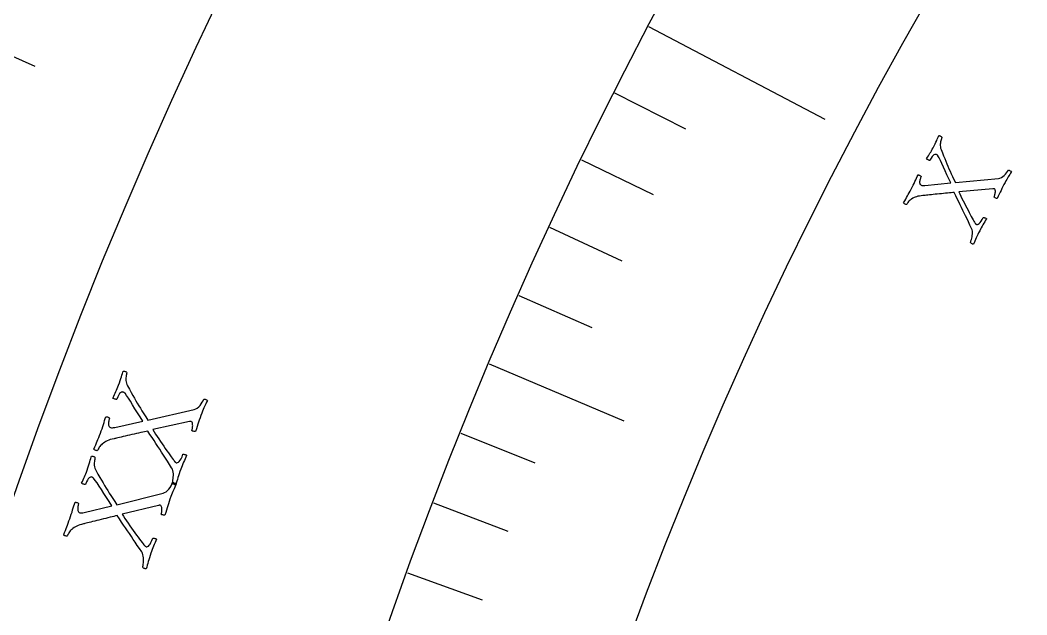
# Model space of a CAD drawing. Header units: millimetres. Extents: x -93 to 93, y -93 to 104.
# Drawn here: x -75.61 to -58.76, y 24.38 to 34.32 of the extents above; entities that cross this region are included whole.
import ezdxf

# ---------------------------------------------------------------- set-up
doc = ezdxf.new("R2010")
doc.units = ezdxf.units.MM
for name, color, linetype in [('ENGRAVE', 7, 'Continuous'), ('ENGRAVE_FINE', 8, 'Continuous'), ('TEXT', 5, 'Continuous')]:
    doc.layers.add(name, color=color, linetype=linetype)

msp = doc.modelspace()

# ---------------------------------------------------------------- linework, layer by layer
at = {"layer": 'ENGRAVE'}
for points in [[(-65.0929, 34.2152), (-62.1453, 32.6658)], [(-67.7583, 28.5758), (-65.5082, 27.6268)]]:
    msp.add_lwpolyline(points, dxfattribs=at)
for radius in [90.65, 90.65, 88.2219, 83.7125, 83.7125, 80.1513, 73.5375, 73.5375, 69.6525, 62.4375, 62.4375]:
    msp.add_circle((0, 0), radius, dxfattribs=at)
for centre, radius, start in [((0, 0), 62.4375, 90), ((-31.2188, 0), 31.2188, 0)]:
    msp.add_arc(centre, radius, start, 180, dxfattribs=at)
at = {"layer": 'ENGRAVE_FINE'}
for points in [[(-76.4752, 34.0489), (-75.3597, 33.5523)], [(-65.6635, 33.1069), (-64.4742, 32.5072)], [(-66.2156, 31.9885), (-65.0162, 31.409)], [(-66.7488, 30.8603), (-65.5398, 30.3013)], [(-67.2631, 29.7226), (-66.0448, 29.1842)], [(-68.2342, 27.4201), (-66.9982, 26.9234)], [(-68.6906, 26.2558), (-67.4464, 25.7802)], [(-69.1273, 25.0834), (-67.8752, 24.629)]]:
    msp.add_lwpolyline(points, dxfattribs=at)
at = {"layer": 'TEXT'}
for points in [[(-60.6987, 31.4986), (-60.6817, 31.5319), (-60.6657, 31.5638), (-60.6508, 31.5946), (-60.637, 31.6241), (-60.6237, 31.6528), (-60.6104, 31.6813), (-60.5971, 31.7094), (-60.5837, 31.7373), (-60.5783, 31.7365), (-60.5712, 31.7343), (-60.5625, 31.7306), (-60.5522, 31.7255), (-60.5427, 31.72), (-60.5365, 31.7149), (-60.5336, 31.7104), (-60.5339, 31.7064), (-60.5375, 31.6989), (-60.5413, 31.6894), (-60.5455, 31.678), (-60.5499, 31.6646), (-60.5538, 31.6502), (-60.5566, 31.6359), (-60.5583, 31.6215), (-60.5587, 31.6071), (-60.5571, 31.5937), (-60.5525, 31.5824), (-60.5449, 31.5731), (-60.5343, 31.5658), (-60.5226, 31.5614), (-60.5078, 31.5591), (-60.4899, 31.5587), (-60.4689, 31.5602), (-60.0365, 31.6024), (-60.0688, 31.6712), (-60.1, 31.7382), (-60.1301, 31.8035), (-60.1589, 31.867), (-60.1858, 31.9258), (-60.2101, 31.9766), (-60.2318, 32.0195), (-60.2509, 32.0545), (-60.2542, 32.0595), (-60.2578, 32.0639), (-60.2617, 32.0677), (-60.2659, 32.0709), (-60.2698, 32.0735), (-60.2729, 32.0755), (-60.2751, 32.0769), (-60.2764, 32.0777), (-60.2839, 32.0799), (-60.2933, 32.0795), (-60.3046, 32.0765), (-60.3179, 32.071), (-60.3329, 32.0602), (-60.3494, 32.0416), (-60.3675, 32.0151), (-60.3871, 31.9807), (-60.3905, 31.9793), (-60.3961, 31.9798), (-60.4038, 31.9822), (-60.4136, 31.9864), (-60.4236, 31.9914), (-60.4317, 31.9963), (-60.438, 32.0009), (-60.4426, 32.0053), (-60.4268, 32.0308), (-60.4119, 32.0547), (-60.398, 32.0772), (-60.385, 32.0983), (-60.3723, 32.1192), (-60.3594, 32.1413), (-60.3463, 32.1647), (-60.3329, 32.1893), (-60.315, 32.2236), (-60.2989, 32.2552), (-60.2848, 32.2843), (-60.2727, 32.3109), (-60.262, 32.335), (-60.2521, 32.3569), (-60.2432, 32.3766), (-60.2351, 32.3941), (-60.2298, 32.3934), (-60.2234, 32.3917), (-60.2157, 32.3888), (-60.2068, 32.3849), (-60.1983, 32.3801), (-60.1916, 32.3746), (-60.1868, 32.3685), (-60.1838, 32.3617), (-60.1862, 32.3564), (-60.1895, 32.3482), (-60.1937, 32.337), (-60.1987, 32.3228), (-60.2037, 32.3064), (-60.2076, 32.2886), (-60.2105, 32.2693), (-60.2125, 32.2486), (-60.2127, 32.227), (-60.2105, 32.2052), (-60.2059, 32.1832), (-60.1989, 32.161), (-60.1767, 32.1062), (-60.1559, 32.0551), (-60.1368, 32.0078), (-60.1192, 31.9642), (-60.1022, 31.9225), (-60.0847, 31.8811), (-60.0668, 31.8399), (-60.0484, 31.799), (-60.0289, 31.7564), (-60.0074, 31.7101), (-59.984, 31.6602), (-59.9587, 31.6066), (-59.2392, 31.6789), (-59.2135, 31.6839), (-59.1887, 31.6937), (-59.1648, 31.7085), (-59.1418, 31.7282), (-59.1206, 31.7503), (-59.102, 31.7723), (-59.0862, 31.7943), (-59.073, 31.8163), (-59.0673, 31.8162), (-59.0604, 31.8145), (-59.0523, 31.8111), (-59.043, 31.806), (-59.0342, 31.8006), (-59.0275, 31.7962), (-59.023, 31.7928), (-59.0206, 31.7904), (-59.0361, 31.7658), (-59.0506, 31.7429), (-59.0639, 31.7218), (-59.0762, 31.7024), (-59.0882, 31.6828), (-59.1011, 31.661), (-59.1146, 31.6369), (-59.1289, 31.6105), (-59.1482, 31.5741), (-59.1658, 31.5399), (-59.1817, 31.5078), (-59.196, 31.478), (-59.2101, 31.4481), (-59.2253, 31.4157), (-59.2417, 31.3808), (-59.2591, 31.3434), (-59.2655, 31.3427), (-59.2731, 31.3438), (-59.2822, 31.3468), (-59.2926, 31.3517), (-59.302, 31.3573), (-59.3082, 31.3623), (-59.3112, 31.3668), (-59.3108, 31.3708), (-59.3078, 31.3773), (-59.3046, 31.386), (-59.3011, 31.3967), (-59.2974, 31.4095), (-59.2941, 31.4234), (-59.2918, 31.4374), (-59.2905, 31.4515), (-59.2901, 31.4657), (-59.2913, 31.4786), (-59.2945, 31.4892), (-59.2997, 31.4973), (-59.307, 31.5029), (-59.3091, 31.5038), (-59.3118, 31.5045), (-59.3149, 31.5051), (-59.3186, 31.5055), (-59.3224, 31.5057), (-59.326, 31.5056), (-59.3292, 31.5052), (-59.3322, 31.5045), (-59.9023, 31.4536), (-59.8856, 31.4184), (-59.8679, 31.3815), (-59.8491, 31.343), (-59.8291, 31.303), (-59.8087, 31.2625), (-59.7884, 31.2225), (-59.7683, 31.183), (-59.7483, 31.1441), (-59.7289, 31.1068), (-59.7105, 31.0721), (-59.6931, 31.04), (-59.6766, 31.0105), (-59.6619, 30.9845), (-59.6495, 30.9629), (-59.6395, 30.9459), (-59.632, 30.9333), (-59.6304, 30.9312), (-59.6285, 30.9286), (-59.6263, 30.9255), (-59.6237, 30.922), (-59.6207, 30.9184), (-59.6173, 30.9151), (-59.6133, 30.9122), (-59.6089, 30.9097), (-59.5997, 30.9074), (-59.5889, 30.9092), (-59.5763, 30.9151), (-59.5621, 30.9252), (-59.5464, 30.9404), (-59.5296, 30.9622), (-59.5116, 30.9903), (-59.4925, 31.0249), (-59.4867, 31.025), (-59.4796, 31.0237), (-59.4711, 31.021), (-59.4614, 31.0168), (-59.4521, 31.0122), (-59.4453, 31.0081), (-59.4408, 31.0046), (-59.4387, 31.0015), (-59.4536, 30.9775), (-59.4684, 30.9531), (-59.4832, 30.9285), (-59.498, 30.9036), (-59.5125, 30.8785), (-59.5266, 30.8535), (-59.5402, 30.8285), (-59.5533, 30.8036), (-59.5706, 30.7697), (-59.5862, 30.7382), (-59.6001, 30.709), (-59.6124, 30.6822), (-59.6239, 30.6563), (-59.6355, 30.6299), (-59.6472, 30.6029), (-59.659, 30.5754), (-59.6651, 30.5767), (-59.672, 30.5794), (-59.6797, 30.5836), (-59.6883, 30.5893), (-59.6964, 30.5951), (-59.7026, 30.5998), (-59.7068, 30.6034), (-59.7092, 30.6058), (-59.7067, 30.6116), (-59.7031, 30.6217), (-59.6984, 30.6359), (-59.6925, 30.6544), (-59.6865, 30.6758), (-59.6815, 30.6985), (-59.6776, 30.7226), (-59.6748, 30.7482), (-59.6739, 30.7737), (-59.676, 30.7977), (-59.6811, 30.8201), (-59.6891, 30.8411), (-59.7155, 30.897), (-59.7407, 30.9504), (-59.7649, 31.0013), (-59.7881, 31.0496), (-59.8108, 31.0966), (-59.8337, 31.1436), (-59.8567, 31.1905), (-59.8799, 31.2375), (-59.9035, 31.2854), (-59.9279, 31.3355), (-59.9532, 31.3877), (-59.9792, 31.4419), (-60.0026, 31.4402), (-60.0287, 31.438), (-60.0576, 31.4352), (-60.0893, 31.432), (-60.1227, 31.4286), (-60.1568, 31.4252), (-60.1916, 31.4219), (-60.2271, 31.4186), (-60.2624, 31.4154), (-60.2965, 31.4121), (-60.3294, 31.4087), (-60.3612, 31.4054), (-60.391, 31.4021), (-60.4179, 31.3992), (-60.4421, 31.3966), (-60.4634, 31.3943), (-60.4809, 31.3925), (-60.4933, 31.3911), (-60.5008, 31.3903), (-60.5033, 31.3901), (-60.5338, 31.3871), (-60.5616, 31.3831), (-60.5867, 31.3782), (-60.609, 31.3723), (-60.6299, 31.365), (-60.6508, 31.3561), (-60.6717, 31.3456), (-60.6926, 31.3333), (-60.706, 31.3243), (-60.7188, 31.3138), (-60.731, 31.302), (-60.7425, 31.2889), (-60.7529, 31.2757), (-60.7616, 31.2639), (-60.7685, 31.2534), (-60.7737, 31.2442), (-60.7768, 31.2416), (-60.7822, 31.2414), (-60.7899, 31.2436), (-60.7999, 31.2482), (-60.8099, 31.2539), (-60.8175, 31.2596), (-60.8228, 31.2653), (-60.8257, 31.271), (-60.808, 31.3031), (-60.7913, 31.3328), (-60.7758, 31.3598), (-60.7614, 31.3844), (-60.7472, 31.409), (-60.732, 31.4362), (-60.7158, 31.4661), (-60.6987, 31.4986)], [(-74.2648, 27.4167), (-74.2507, 27.4553), (-74.2377, 27.4923), (-74.2257, 27.5279), (-74.2146, 27.562), (-74.2041, 27.5952), (-74.1934, 27.628), (-74.1828, 27.6606), (-74.1721, 27.6928), (-74.166, 27.6927), (-74.1579, 27.6912), (-74.1479, 27.6884), (-74.136, 27.6843), (-74.1249, 27.6795), (-74.1174, 27.6749), (-74.1136, 27.6703), (-74.1134, 27.6659), (-74.1163, 27.6572), (-74.1192, 27.6463), (-74.1221, 27.6333), (-74.1251, 27.6181), (-74.1275, 27.6019), (-74.1285, 27.5859), (-74.1283, 27.57), (-74.1268, 27.5542), (-74.1232, 27.5398), (-74.1166, 27.5281), (-74.1071, 27.519), (-74.0946, 27.5125), (-74.0812, 27.5093), (-74.0647, 27.5088), (-74.0451, 27.5108), (-74.0224, 27.5154), (-73.5563, 27.6207), (-73.6011, 27.6913), (-73.6444, 27.7601), (-73.6861, 27.8272), (-73.7263, 27.8926), (-73.7638, 27.953), (-73.7973, 28.0051), (-73.8269, 28.049), (-73.8526, 28.0845), (-73.8569, 28.0895), (-73.8614, 28.0937), (-73.8661, 28.0973), (-73.8712, 28.1003), (-73.8758, 28.1026), (-73.8795, 28.1043), (-73.8821, 28.1056), (-73.8836, 28.1063), (-73.8921, 28.1076), (-73.9022, 28.1059), (-73.9142, 28.1011), (-73.9279, 28.0932), (-73.9428, 28.0795), (-73.9583, 28.0569), (-73.9744, 28.0255), (-73.991, 27.9853), (-73.9946, 27.9833), (-74.0007, 27.983), (-74.0094, 27.9846), (-74.0207, 27.9878), (-74.0323, 27.992), (-74.0418, 27.9961), (-74.0494, 28.0003), (-74.0549, 28.0045), (-74.0412, 28.0344), (-74.0283, 28.0626), (-74.0162, 28.089), (-74.0049, 28.1138), (-73.994, 28.1383), (-73.983, 28.1643), (-73.9719, 28.1916), (-73.9607, 28.2203), (-73.9458, 28.2601), (-73.9327, 28.2968), (-73.9213, 28.3305), (-73.9117, 28.3611), (-73.9034, 28.3889), (-73.8957, 28.4141), (-73.8886, 28.4369), (-73.8822, 28.457), (-73.8764, 28.457), (-73.8691, 28.456), (-73.8603, 28.454), (-73.8501, 28.4509), (-73.8402, 28.4468), (-73.8321, 28.4418), (-73.826, 28.4357), (-73.8217, 28.4287), (-73.8237, 28.4227), (-73.8261, 28.4133), (-73.8291, 28.4005), (-73.8327, 28.3843), (-73.8358, 28.3657), (-73.8376, 28.3457), (-73.8382, 28.3243), (-73.8374, 28.3014), (-73.8347, 28.2779), (-73.8293, 28.2544), (-73.8212, 28.231), (-73.8105, 28.2077), (-73.7787, 28.151), (-73.749, 28.0982), (-73.7216, 28.0492), (-73.6964, 28.004), (-73.672, 27.9609), (-73.6473, 27.9181), (-73.622, 27.8757), (-73.5964, 27.8336), (-73.5692, 27.7897), (-73.5394, 27.7422), (-73.507, 27.6909), (-73.472, 27.6359), (-72.6968, 27.814), (-72.6693, 27.8229), (-72.6436, 27.8371), (-72.6196, 27.8565), (-72.5972, 27.8812), (-72.5771, 27.9082), (-72.5599, 27.9348), (-72.5457, 27.961), (-72.5343, 27.9869), (-72.5281, 27.9876), (-72.5203, 27.9866), (-72.5109, 27.984), (-72.5001, 27.9798), (-72.4898, 27.9751), (-72.4819, 27.9712), (-72.4765, 27.9681), (-72.4735, 27.9658), (-72.4871, 27.9368), (-72.4997, 27.9098), (-72.5114, 27.8849), (-72.522, 27.8621), (-72.5325, 27.839), (-72.5435, 27.8134), (-72.555, 27.7853), (-72.567, 27.7545), (-72.583, 27.7121), (-72.5975, 27.6723), (-72.6105, 27.6351), (-72.622, 27.6006), (-72.6332, 27.566), (-72.6453, 27.5285), (-72.6584, 27.4882), (-72.6723, 27.445), (-72.6791, 27.4433), (-72.6876, 27.4435), (-72.6979, 27.4455), (-72.7099, 27.4494), (-72.721, 27.4542), (-72.7285, 27.4589), (-72.7323, 27.4634), (-72.7325, 27.4677), (-72.7301, 27.4753), (-72.7278, 27.4852), (-72.7254, 27.4974), (-72.7232, 27.5119), (-72.7215, 27.5275), (-72.7209, 27.5431), (-72.7214, 27.5586), (-72.7229, 27.5742), (-72.726, 27.5882), (-72.7309, 27.5992), (-72.7378, 27.6073), (-72.7465, 27.6125), (-72.7489, 27.6131), (-72.7519, 27.6136), (-72.7554, 27.6138), (-72.7595, 27.6137), (-72.7637, 27.6134), (-72.7676, 27.6128), (-72.7711, 27.6119), (-72.7742, 27.6107), (-73.3894, 27.4768), (-73.3664, 27.4406), (-73.3419, 27.4028), (-73.3161, 27.3634), (-73.2888, 27.3225), (-73.261, 27.281), (-73.2334, 27.2402), (-73.206, 27.1999), (-73.1788, 27.1602), (-73.1525, 27.1221), (-73.1277, 27.0868), (-73.1042, 27.0541), (-73.0822, 27.0241), (-73.0626, 26.9978), (-73.0461, 26.976), (-73.0329, 26.9587), (-73.0229, 26.946), (-73.0209, 26.9439), (-73.0185, 26.9414), (-73.0157, 26.9383), (-73.0124, 26.9348), (-73.0086, 26.9313), (-73.0044, 26.9282), (-72.9997, 26.9256), (-72.9945, 26.9234), (-72.9842, 26.9222), (-72.9726, 26.9256), (-72.9597, 26.9338), (-72.9455, 26.9467), (-72.9305, 26.9656), (-72.9151, 26.9916), (-72.8994, 27.0248), (-72.8833, 27.0651), (-72.877, 27.0661), (-72.869, 27.0656), (-72.8594, 27.0638), (-72.8482, 27.0606), (-72.8375, 27.0569), (-72.8294, 27.0534), (-72.8241, 27.0501), (-72.8214, 27.047), (-72.8342, 27.0187), (-72.8471, 26.9901), (-72.8598, 26.9612), (-72.8726, 26.932), (-72.885, 26.9026), (-72.897, 26.8734), (-72.9084, 26.8443), (-72.9193, 26.8152), (-72.9335, 26.7759), (-72.9462, 26.7393), (-72.9575, 26.7056), (-72.9672, 26.6746), (-72.9762, 26.6447), (-72.9852, 26.6143), (-72.9943, 26.5833), (-73.0035, 26.5516), (-73.0102, 26.5522), (-73.0181, 26.5542), (-73.0271, 26.5577), (-73.0373, 26.5627), (-73.0469, 26.568), (-73.0543, 26.5723), (-73.0595, 26.5756), (-73.0624, 26.5779), (-73.0605, 26.5846), (-73.0579, 26.5961), (-73.0547, 26.6123), (-73.0507, 26.6333), (-73.0471, 26.6574), (-73.0449, 26.6829), (-73.0439, 26.7098), (-73.0443, 26.7381), (-73.0468, 26.7661), (-73.0524, 26.7919), (-73.061, 26.8158), (-73.0727, 26.8375), (-73.1091, 26.895), (-73.144, 26.9498), (-73.1774, 27.002), (-73.2093, 27.0515), (-73.2405, 27.0997), (-73.2719, 27.1479), (-73.3035, 27.196), (-73.3352, 27.244), (-73.3676, 27.2931), (-73.4011, 27.3444), (-73.4358, 27.3978), (-73.4717, 27.4534), (-73.497, 27.4483), (-73.5252, 27.4423), (-73.5564, 27.4354), (-73.5905, 27.4276), (-73.6265, 27.4192), (-73.6632, 27.4109), (-73.7007, 27.4025), (-73.739, 27.394), (-73.7771, 27.3856), (-73.8139, 27.3774), (-73.8493, 27.3692), (-73.8836, 27.3612), (-73.9156, 27.3536), (-73.9446, 27.3467), (-73.9706, 27.3406), (-73.9936, 27.3352), (-74.0124, 27.3307), (-74.0258, 27.3276), (-74.0339, 27.3257), (-74.0365, 27.325), (-74.0694, 27.3176), (-74.0992, 27.3095), (-74.1259, 27.3007), (-74.1494, 27.2911), (-74.1713, 27.2804), (-74.1929, 27.2678), (-74.2142, 27.2534), (-74.2353, 27.2373), (-74.2487, 27.2255), (-74.2613, 27.2124), (-74.2729, 27.1979), (-74.2837, 27.1819), (-74.2933, 27.1661), (-74.3011, 27.152), (-74.3072, 27.1396), (-74.3117, 27.1289), (-74.3147, 27.1257), (-74.3205, 27.1248), (-74.3292, 27.1261), (-74.3408, 27.1297), (-74.3524, 27.1345), (-74.3615, 27.1397), (-74.3681, 27.1452), (-74.3721, 27.151), (-74.3571, 27.1885), (-74.343, 27.2231), (-74.3298, 27.2548), (-74.3175, 27.2835), (-74.3053, 27.3123), (-74.2924, 27.3441), (-74.2789, 27.3789), (-74.2648, 27.4167)], [(-74.7768, 25.9876), (-74.7636, 26.0264), (-74.7512, 26.0637), (-74.7399, 26.0995), (-74.7295, 26.1338), (-74.7196, 26.1672), (-74.7096, 26.2003), (-74.6996, 26.233), (-74.6895, 26.2654), (-74.6834, 26.2654), (-74.6753, 26.2641), (-74.6653, 26.2615), (-74.6532, 26.2576), (-74.6421, 26.253), (-74.6345, 26.2485), (-74.6306, 26.2441), (-74.6303, 26.2396), (-74.633, 26.2309), (-74.6357, 26.22), (-74.6384, 26.2069), (-74.6411, 26.1916), (-74.6431, 26.1754), (-74.6439, 26.1593), (-74.6434, 26.1434), (-74.6416, 26.1277), (-74.6377, 26.1134), (-74.6309, 26.1018), (-74.6211, 26.0929), (-74.6085, 26.0866), (-74.5951, 26.0837), (-74.5785, 26.0835), (-74.559, 26.0859), (-74.5364, 26.0909), (-74.0724, 26.2052), (-74.1185, 26.2748), (-74.1631, 26.3428), (-74.2062, 26.4091), (-74.2476, 26.4737), (-74.2863, 26.5334), (-74.3208, 26.5849), (-74.3512, 26.6281), (-74.3776, 26.6632), (-74.3819, 26.668), (-74.3865, 26.6722), (-74.3913, 26.6757), (-74.3964, 26.6786), (-74.4011, 26.6808), (-74.4048, 26.6825), (-74.4074, 26.6837), (-74.409, 26.6843), (-74.4174, 26.6855), (-74.4276, 26.6836), (-74.4395, 26.6786), (-74.453, 26.6705), (-74.4677, 26.6564), (-74.4827, 26.6335), (-74.4982, 26.6018), (-74.514, 26.5613), (-74.5176, 26.5592), (-74.5237, 26.5589), (-74.5324, 26.5602), (-74.5438, 26.5633), (-74.5554, 26.5672), (-74.5651, 26.5712), (-74.5727, 26.5752), (-74.5783, 26.5793), (-74.5652, 26.6095), (-74.5528, 26.6379), (-74.5412, 26.6646), (-74.5304, 26.6895), (-74.5199, 26.7143), (-74.5094, 26.7404), (-74.4988, 26.7679), (-74.4882, 26.7968), (-74.4741, 26.8369), (-74.4617, 26.8739), (-74.451, 26.9078), (-74.442, 26.9386), (-74.4341, 26.9665), (-74.4269, 26.9919), (-74.4203, 27.0148), (-74.4143, 27.035), (-74.4085, 27.0352), (-74.4012, 27.0343), (-74.3924, 27.0324), (-74.3821, 27.0295), (-74.3721, 27.0256), (-74.3639, 27.0207), (-74.3577, 27.0148), (-74.3533, 27.0079), (-74.3551, 27.0018), (-74.3574, 26.9924), (-74.3602, 26.9795), (-74.3634, 26.9633), (-74.3662, 26.9447), (-74.3676, 26.9246), (-74.3677, 26.9032), (-74.3665, 26.8803), (-74.3633, 26.8568), (-74.3575, 26.8335), (-74.349, 26.8103), (-74.3379, 26.7872), (-74.3049, 26.7311), (-74.2743, 26.6788), (-74.2459, 26.6304), (-74.2198, 26.5857), (-74.1947, 26.543), (-74.1691, 26.5008), (-74.143, 26.4588), (-74.1166, 26.4172), (-74.0885, 26.3739), (-74.0579, 26.3269), (-74.0245, 26.2763), (-73.9884, 26.222), (-73.2167, 26.4148), (-73.1895, 26.4243), (-73.164, 26.439), (-73.1404, 26.4589), (-73.1185, 26.4839), (-73.0989, 26.5114), (-73.0822, 26.5383), (-73.0685, 26.5648), (-73.0577, 26.5908), (-73.0514, 26.5917), (-73.0436, 26.5909), (-73.0342, 26.5884), (-73.0233, 26.5844), (-73.0129, 26.5799), (-73.0049, 26.5762), (-72.9994, 26.5732), (-72.9964, 26.571), (-73.0095, 26.5417), (-73.0216, 26.5145), (-73.0327, 26.4893), (-73.043, 26.4663), (-73.053, 26.4431), (-73.0635, 26.4172), (-73.0744, 26.3889), (-73.0858, 26.3579), (-73.101, 26.3152), (-73.1147, 26.2751), (-73.127, 26.2377), (-73.1379, 26.203), (-73.1484, 26.1681), (-73.1598, 26.1304), (-73.1721, 26.0899), (-73.1852, 26.0464), (-73.192, 26.0446), (-73.2005, 26.0446), (-73.2108, 26.0464), (-73.2229, 26.0501), (-73.2341, 26.0547), (-73.2416, 26.0592), (-73.2456, 26.0636), (-73.2458, 26.068), (-73.2436, 26.0756), (-73.2414, 26.0855), (-73.2394, 26.0978), (-73.2374, 26.1123), (-73.236, 26.128), (-73.2357, 26.1436), (-73.2365, 26.1591), (-73.2383, 26.1746), (-73.2416, 26.1885), (-73.2468, 26.1995), (-73.2538, 26.2074), (-73.2626, 26.2124), (-73.265, 26.2131), (-73.268, 26.2134), (-73.2716, 26.2136), (-73.2757, 26.2134), (-73.2798, 26.213), (-73.2837, 26.2124), (-73.2871, 26.2114), (-73.2903, 26.2102), (-73.9028, 26.0645), (-73.8791, 26.0287), (-73.8539, 25.9914), (-73.8273, 25.9525), (-73.7993, 25.9121), (-73.7707, 25.8712), (-73.7423, 25.8309), (-73.7141, 25.7911), (-73.6862, 25.752), (-73.6592, 25.7144), (-73.6336, 25.6795), (-73.6096, 25.6473), (-73.587, 25.6177), (-73.5669, 25.5918), (-73.55, 25.5703), (-73.5364, 25.5533), (-73.5262, 25.5408), (-73.5242, 25.5388), (-73.5217, 25.5362), (-73.5188, 25.5333), (-73.5154, 25.5298), (-73.5116, 25.5264), (-73.5073, 25.5234), (-73.5026, 25.5208), (-73.4974, 25.5187), (-73.487, 25.5177), (-73.4755, 25.5214), (-73.4627, 25.5298), (-73.4488, 25.543), (-73.4342, 25.5621), (-73.4193, 25.5884), (-73.4042, 25.6219), (-73.3889, 25.6626), (-73.3826, 25.6636), (-73.3746, 25.6633), (-73.365, 25.6617), (-73.3537, 25.6587), (-73.3429, 25.6552), (-73.3348, 25.6518), (-73.3294, 25.6487), (-73.3266, 25.6457), (-73.339, 25.6171), (-73.3512, 25.5883), (-73.3635, 25.5591), (-73.3756, 25.5296), (-73.3875, 25.5001), (-73.3989, 25.4706), (-73.4097, 25.4413), (-73.4201, 25.412), (-73.4335, 25.3724), (-73.4456, 25.3356), (-73.4561, 25.3016), (-73.4653, 25.2705), (-73.4737, 25.2405), (-73.4822, 25.2099), (-73.4906, 25.1787), (-73.4992, 25.1469), (-73.5059, 25.1473), (-73.5139, 25.1492), (-73.523, 25.1525), (-73.5332, 25.1573), (-73.543, 25.1624), (-73.5504, 25.1665), (-73.5556, 25.1697), (-73.5586, 25.172), (-73.5568, 25.1787), (-73.5545, 25.1902), (-73.5515, 25.2065), (-73.548, 25.2276), (-73.5449, 25.2518), (-73.5431, 25.2773), (-73.5427, 25.3042), (-73.5435, 25.3325), (-73.5466, 25.3604), (-73.5527, 25.3862), (-73.5618, 25.4098), (-73.5739, 25.4313), (-73.6114, 25.4881), (-73.6473, 25.5422), (-73.6817, 25.5938), (-73.7146, 25.6427), (-73.7467, 25.6903), (-73.779, 25.7378), (-73.8115, 25.7853), (-73.8442, 25.8327), (-73.8775, 25.8812), (-73.912, 25.9318), (-73.9477, 25.9846), (-73.9846, 26.0395), (-74.0098, 26.0339), (-74.0379, 26.0274), (-74.069, 26.0199), (-74.1029, 26.0114), (-74.1387, 26.0024), (-74.1753, 25.9933), (-74.2127, 25.9842), (-74.2508, 25.975), (-74.2887, 25.9659), (-74.3253, 25.9569), (-74.3606, 25.9481), (-74.3946, 25.9394), (-74.4265, 25.9312), (-74.4554, 25.9238), (-74.4813, 25.9171), (-74.5042, 25.9112), (-74.5229, 25.9065), (-74.5362, 25.903), (-74.5442, 25.901), (-74.5469, 25.9003), (-74.5797, 25.8922), (-74.6093, 25.8836), (-74.6358, 25.8742), (-74.6591, 25.8643), (-74.6808, 25.8531), (-74.7021, 25.8401), (-74.7232, 25.8253), (-74.744, 25.8087), (-74.7571, 25.7967), (-74.7694, 25.7834), (-74.7808, 25.7686), (-74.7913, 25.7525), (-74.8005, 25.7365), (-74.8081, 25.7223), (-74.814, 25.7098), (-74.8182, 25.699), (-74.8212, 25.6957), (-74.827, 25.6946), (-74.8357, 25.6958), (-74.8473, 25.6991), (-74.8591, 25.7038), (-74.8683, 25.7088), (-74.8749, 25.7142), (-74.8791, 25.7199), (-74.8648, 25.7577), (-74.8513, 25.7925), (-74.8387, 25.8244), (-74.827, 25.8534), (-74.8154, 25.8824), (-74.8031, 25.9145), (-74.7903, 25.9495), (-74.7768, 25.9876)]]:
    msp.add_lwpolyline(points, close=True, dxfattribs=at)

doc.saveas('drawing.dxf')
